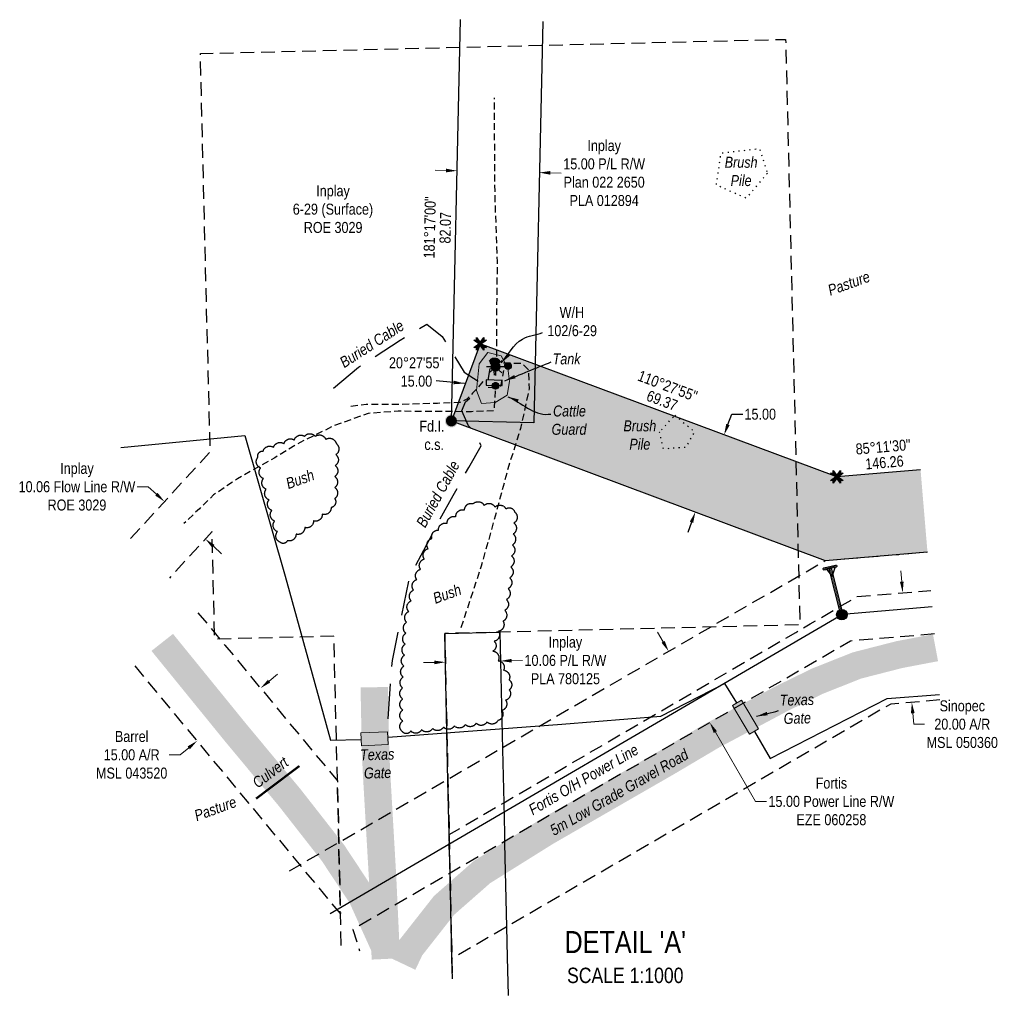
# Model space of a CAD drawing. Extents: x 613870 to 617840, y 5891672 to 5894562.
# Drawn here: x 615939 to 616830, y 5891793 to 5892681 of the extents above; entities that cross this region are included whole.
import ezdxf
from ezdxf.enums import TextEntityAlignment as Align

# ---------------------------------------------------------------- set-up
doc = ezdxf.new("R2010")
doc.units = 0
doc.header["$LTSCALE"] = 5
doc.header["$PDSIZE"] = 0.5
for name, pattern in [('0', [1, 1, 0]), ('DASHED2', [9.525, 6.35, -3.175]), ('foc-ACCESSROAD', [3.75, 2.5, -1.25]), ('foc-FLOWLINE', [3.75, 2.5, -1.25]), ('foc-TOPO', [1, 0.2, -0.8]), ('POWERLINE5', [7.8, 2.4, -0.6, 0.6, -0.6, 0.6, -0.6, 2.4]), ('UG_PIPE', [1.875, 1.25, -0.625])]:
    doc.linetypes.add(name, pattern=pattern)
doc.layers.get('Defpoints').update_dxf_attribs({"color": 9})
for name, color, linetype in [('AS-CABLE', 224, 'foc-CABLE'), ('AS-FENCE', 48, 'foc-FENCE'), ('AS-PIPE-UG', 44, 'UG_PIPE'), ('AS-POWER', 104, 'foc-POWER'), ('AS-POWER-ATCO-BURIED', 72, 'DASHED2'), ('AS-POWER-EXISTING', 72, 'POWERLINE5'), ('AS-ROADS', 254, 'Continuous'), ('AS-SYMBOL', 7, 'Continuous'), ('C-RW', 13, 'Continuous'), ('C-WS-S', 8, 'Continuous'), ('DETAIL-T', 7, 'Continuous'), ('F-AR', 190, 'foc-ACCESSROAD'), ('F-EZE', 190, 'foc-FLOWLINE'), ('F-WS', 190, 'foc-ACCESSROAD'), ('L-BD', 7, 'Continuous'), ('L-BD1', 253, 'Continuous'), ('L-MON', 1, 'Continuous'), ('L-MON-T', 1, 'Continuous'), ('P-PROPOSED', 10, 'Continuous'), ('P-PROPOSED-H', 21, 'Continuous'), ('P-TXT', 4, 'Continuous'), ('T-BUSH', 110, '0'), ('T-BUSH-T', 110, 'Continuous'), ('T-GENERAL', 48, 'foc-TOPO')]:
    doc.layers.add(name, color=color, linetype=linetype)
for name, color, linetype, lineweight in [('AS-GENERAL', 48, 'Continuous', 18), ('C-RW-T', 13, 'Continuous', 9), ('F-AR-T', 190, 'Continuous', 9), ('F-EZE-T', 190, 'Continuous', 9), ('F-WS-T', 190, 'Continuous', 9), ('T-TEXT', 48, 'Continuous', 18)]:
    doc.layers.add(name, color=color, linetype=linetype, lineweight=lineweight)
doc.layers.add('AS-STRUCTURE', color=7, linetype='Continuous', lineweight=30, true_color=0x595959)
doc.layers.add('AS-STRUCTURE-H', color=7, linetype='Continuous', true_color=0xa8a8a8)
doc.layers.add('AS-STRUCTURE-T', color=7, linetype='Continuous', true_color=0x454545)
doc.styles.add('100L', font='ARIALN.TTF', dxfattribs={"height": 11})
doc.styles.add('80CG', font='ARIALN.TTF', dxfattribs={"height": 10})
doc.styles.add('80L', font='ARIALN.TTF', dxfattribs={"height": 10})
doc.styles.add('foc-LtypeFont', font='ARIALN.TTF', dxfattribs={"height": 7.35})
doc.linetypes.add('foc-CABLE', pattern='A,2,-1,["C",foc-LtypeFont,S=0.2,R=0,X=-0.625,Y=-0.75],-1.24,8', length=12.24)
doc.linetypes.add('foc-FENCE', pattern='A,10,-1,["X",foc-LtypeFont,S=0.2,R=0,X=-0.625,Y=-0.75],-1.24', length=12.24)
doc.linetypes.add('foc-POWER', pattern='A,6,-1,["P",foc-LtypeFont,S=0.2,R=0,X=-0.625,Y=-0.75],-1.24,4', length=12.24)
doc.dimstyles.new('Compass 5 000', dxfattribs={"dimscale": 5, "dimtxt": 9, "dimasz": 2, "dimexe": 0.2, "dimexo": 0.0625, "dimgap": 0.5, "dimtad": 0, "dimtih": 1, "dimtoh": 1, "dimzin": 0, "dimdsep": 46, "dimtxsty": '80CG', "dimcen": 0.1, "dimse1": 1, "dimse2": 1, "dimclrd": 256, "dimclrt": 256, "dimaunit": 1, "dimadec": 4, "dimazin": 0, "dimtfac": 0.06, "dimtofl": 0, "dimtmove": 0, "dimatfit": 1, "dimfxl": 0.2, "dimtolj": 1, "dimtzin": 0, "dimlwd": -1, "dimarcsym": 0})

# ---------------------------------------------------------------- blocks, each defined once
blk = doc.blocks.new('POWERPOLE')
h = blk.add_hatch(color=255)
edge = h.paths.add_edge_path()
edge.add_arc((0, 0), 0.96, 0, 360)
at = {"linetype": 'Continuous'}
for p, q in [((0.68, -0.68), (-0.68, 0.68)), ((-0.68, -0.68), (0.68, 0.68))]:
    blk.add_line(p, q, dxfattribs=at)
blk.add_circle((0, 0), 0.96, dxfattribs=at)
blk = doc.blocks.new('*D485')
at = {"layer": 'Defpoints', "color": 0, "transparency": 16777216}
for p in [(616733.27, 5892158.91), (616741.6, 5892059.05), (616751.65, 5892059.89)]:
    blk.add_point(p, dxfattribs=at)
at = {"layer": 'F-AR-T', "transparency": 16777216}
for p, q in [((616742.48, 5892169.71), (616741.65, 5892179.68)), ((616752.48, 5892049.93), (616753.31, 5892039.96)), ((616753.31, 5892039.96), (616763.31, 5892039.96))]:
    blk.add_line(p, q, dxfattribs=at)
for points in [[(616744.14, 5892169.85), (616740.82, 5892169.58), (616743.31, 5892159.75)], [(616754.14, 5892050.07), (616750.82, 5892049.79), (616751.65, 5892059.89)]]:
    blk.add_solid(points, dxfattribs=at)
at = {"layer": 'F-AR-T', "transparency": 16777216, "insert": (616797.59, 5892039.96), "char_height": 10, "attachment_point": 5, "style": '80CG'}
blk.add_mtext('\\A1;Sinopec\\P20.00 A/R\\PMSL 050360', dxfattribs=at)
blk = doc.blocks.new('*D486')
at = {"layer": 'Defpoints', "color": 0, "transparency": 16777216}
for p in [(616141.71, 5892092.85), (616083.96, 5892044.93), (616100.61, 5892024.85)]:
    blk.add_point(p, dxfattribs=at)
at = {"layer": 'F-AR-T', "transparency": 16777216}
for p, q in [((616166.07, 5892079.15), (616173.76, 5892085.54)), ((616092.92, 5892018.47), (616085.22, 5892012.08)), ((616085.22, 5892012.08), (616075.22, 5892012.08))]:
    blk.add_line(p, q, dxfattribs=at)
for points in [[(616165, 5892080.43), (616167.13, 5892077.87), (616158.37, 5892072.77)], [(616091.85, 5892019.75), (616093.98, 5892017.18), (616100.61, 5892024.85)]]:
    blk.add_solid(points, dxfattribs=at)
at = {"layer": 'F-AR-T', "transparency": 16777216, "insert": (616040.95, 5892012.08), "char_height": 10, "attachment_point": 5, "style": '80CG'}
blk.add_mtext('\\A1;Barrel\\P15.00 A/R\\PMSL 043520', dxfattribs=at)
blk = doc.blocks.new('RISER')
h = blk.add_hatch(color=255)
h.dxf.hatch_style = 1
edge = h.paths.add_edge_path()
edge.add_arc((0, 0), 0.7, 0, 360)
blk.add_hatch(color=13).paths.add_polyline_path([(0.58, -0.15), (-0.58, -0.15, 0.774597)])
at = {"color": 13}
blk.add_line((-0.58, -0.15), (0.58, -0.15), dxfattribs=at)
blk.add_circle((0, 0), 0.6, dxfattribs=at)
blk = doc.blocks.new('*U491')
h = blk.add_hatch(color=255)
h.dxf.hatch_style = 1
edge = h.paths.add_edge_path()
edge.add_arc((1.07, 0.27), 0.2, -75.7503, 104.2497, ccw=False)
edge.add_line((1.12, 0.08), (-0.14, -0.24))
edge.add_line((-0.14, -0.24), (-1.02, -0.46))
edge.add_arc((-1.07, -0.27), 0.2, 104.2497, 284.2497, ccw=False)
edge.add_line((-1.12, -0.08), (1.02, 0.46))
h = blk.add_hatch(color=255)
h.dxf.hatch_style = 1
edge = h.paths.add_edge_path()
edge.add_arc((2.18, -8.58), 0.2, -165.7503, 14.2497, ccw=False)
edge.add_line((1.99, -8.63), (-0.14, -0.24))
edge.add_line((-0.14, -0.24), (0.24, -0.14))
edge.add_line((0.24, -0.14), (2.37, -8.53))
at = {"color": 255}
blk.add_lwpolyline([(1.02, 0.46, -1), (1.12, 0.08), (-0.14, -0.24), (-1.02, -0.46, -1), (-1.12, -0.08)], format="xyb", close=True, dxfattribs=at)
at = {"color": 72, "const_width": 0.1, "flags": 128}
for points in [[(1.07, 0.27), (-1.07, -0.27)], [(2.18, -8.58), (0, 0)]]:
    blk.add_lwpolyline(points, dxfattribs=at)
at = {"color": 255, "flags": 128}
blk.add_lwpolyline([(2.37, -8.53, -1), (1.99, -8.63), (-0.14, -0.24), (0.24, -0.14)], format="xyb", close=True, dxfattribs=at)
blk = doc.blocks.new('GAS')
h = blk.add_hatch(color=255)
h.dxf.hatch_style = 1
edge = h.paths.add_edge_path()
edge.add_arc((0, 0), 0.9, 0, 360)
for p, q in [((-0.81, 0), (-1.62, 0)), ((-0.57, 0.57), (-1.14, 1.14)), ((0, 0.81), (0, 1.62)), ((0.57, 0.57), (1.14, 1.14)), ((1.62, 0), (0.81, 0)), ((-0.57, -0.57), (-1.14, -1.14)), ((0, -0.81), (0, -1.62)), ((1.14, -1.14), (0.57, -0.57))]:
    blk.add_line(p, q)
blk.add_circle((0, 0), 0.8)
blk = doc.blocks.new('fdia')
at = {"color": 255, "const_width": 1}
blk.add_lwpolyline([(-0.5, 0, 1), (0.5, 0, 1)], format="xyb", close=True, dxfattribs=at)
blk = doc.blocks.new('Fdiaa')
blk.add_blockref('fdia', (0, 0))
blk = doc.blocks.new('fdib')
at = {"color": 1, "const_width": 1.6}
blk.add_lwpolyline([(-0.4, 0, 1), (0.4, 0, 1)], format="xyb", close=True, dxfattribs=at)
at = {"color": 1}
blk.add_circle((0, 0), 0.8, dxfattribs=at)
blk = doc.blocks.new('Fdibb')
blk.add_blockref('fdib', (0, 0))
blk = doc.blocks.new('fdicc')
for name in ['Fdibb', 'Fdiaa']:
    blk.add_blockref(name, (0, 0))
blk = doc.blocks.new('FDI')
blk.add_blockref('fdicc', (0, 0))
blk = doc.blocks.new('TEMP')
h = blk.add_hatch(color=255)
h.dxf.hatch_style = 1
h.paths.add_polyline_path([(0, 0.25), (-0.67, 1.15), (-0.67, 0.67), (-1.15, 0.67), (-0.25, 0), (-1.15, -0.67), (-0.67, -0.67), (-0.67, -1.15), (0, -0.25), (0.67, -1.15), (0.67, -0.67), (1.15, -0.67), (0.25, 0), (1.15, 0.67), (0.67, 0.67), (0.67, 1.15)])
h.paths.add_polyline_path([(0.57, 0.85), (0.57, 0.57), (0.85, 0.57), (0.08, 0), (0.85, -0.57), (0.57, -0.57), (0.57, -0.85), (0, -0.08), (-0.57, -0.85), (-0.57, -0.57), (-0.85, -0.57), (-0.08, 0), (-0.85, 0.57), (-0.57, 0.57), (-0.57, 0.85), (0, 0.08)], flags=16)
h = blk.add_hatch(color=1)
h.dxf.hatch_style = 1
h.paths.add_polyline_path([(0, 0.08), (-0.57, 0.85), (-0.57, 0.57), (-0.85, 0.57), (-0.08, 0), (-0.85, -0.57), (-0.57, -0.57), (-0.57, -0.85), (0, -0.08), (0.57, -0.85), (0.57, -0.57), (0.85, -0.57), (0.08, 0), (0.85, 0.57), (0.57, 0.57), (0.57, 0.85)])
at = {"color": 1}
for p, q in [((-0.08, 0), (0.08, 0)), ((0, 0.08), (0, -0.08))]:
    blk.add_line(p, q, dxfattribs=at)
at = {"color": 255, "flags": 128}
blk.add_lwpolyline([(-0.25, 0), (-1.15, 0.67), (-0.67, 0.67), (-0.67, 1.15), (0, 0.25), (0.67, 1.15), (0.67, 0.67), (1.15, 0.67), (0.25, 0), (1.15, -0.67), (0.67, -0.67), (0.67, -1.15), (0, -0.25), (-0.67, -1.15), (-0.67, -0.67), (-1.15, -0.67)], close=True, dxfattribs=at)
at = {"color": 1, "flags": 128}
blk.add_lwpolyline([(-0.08, 0), (-0.85, 0.57), (-0.57, 0.57), (-0.57, 0.85), (0, 0.08), (0.57, 0.85), (0.57, 0.57), (0.85, 0.57), (0.08, 0), (0.85, -0.57), (0.57, -0.57), (0.57, -0.85), (0, -0.08), (-0.57, -0.85), (-0.57, -0.57), (-0.85, -0.57)], close=True, dxfattribs=at)
blk = doc.blocks.new('*D487')
at = {"layer": 'C-RW-T', "transparency": 16777216}
for p, q in [((616327.33, 5892544.05), (616317.33, 5892544.28)), ((616422.27, 5892541.93), (616432.27, 5892541.7))]:
    blk.add_line(p, q, dxfattribs=at)
for points in [[(616327.36, 5892545.72), (616327.29, 5892542.39), (616337.32, 5892543.83)], [(616422.31, 5892543.59), (616422.24, 5892540.26), (616412.28, 5892542.15)]]:
    blk.add_solid(points, dxfattribs=at)
at = {"layer": 'Defpoints', "color": 0, "transparency": 16777216}
for p in [(616337.49, 5892551.42), (616412.45, 5892549.74), (616412.28, 5892542.15)]:
    blk.add_point(p, dxfattribs=at)
at = {"layer": 'C-RW-T', "transparency": 16777216, "insert": (616471.36, 5892541.7), "char_height": 10, "attachment_point": 5, "style": '80CG'}
blk.add_mtext('\\A1;Inplay\\P15.00 P/L R/W\\PPlan 022 2650\\PPLA 012894', dxfattribs=at)
blk = doc.blocks.new('*D488')
at = {"layer": 'Defpoints', "color": 0, "transparency": 16777216}
for p in [(616070.86, 5892242.64), (616063.38, 5892234.46), (616100.53, 5892200.5)]:
    blk.add_point(p, dxfattribs=at)
at = {"layer": 'F-AR-T', "transparency": 16777216}
for p, q in [((616056.1, 5892256.14), (616046.1, 5892256.14)), ((616063.48, 5892249.39), (616056.1, 5892256.14)), ((616115.38, 5892201.93), (616122.76, 5892195.18))]:
    blk.add_line(p, q, dxfattribs=at)
for points in [[(616064.6, 5892250.62), (616062.35, 5892248.16), (616070.86, 5892242.64)], [(616116.51, 5892203.16), (616114.26, 5892200.7), (616108, 5892208.68)]]:
    blk.add_solid(points, dxfattribs=at)
at = {"layer": 'F-AR-T', "transparency": 16777216, "insert": (615991.1, 5892256.14), "char_height": 10, "attachment_point": 5, "style": '80CG'}
blk.add_mtext('\\A1;Inplay\\P10.06 Flow Line R/W\\PROE 3029', dxfattribs=at)
blk = doc.blocks.new('*D489')
at = {"layer": 'Defpoints', "color": 0, "transparency": 16777216}
for p in [(616604.84, 5892149.64), (616642.4, 5892084.75), (616567.64, 5892041.47)]:
    blk.add_point(p, dxfattribs=at)
at = {"layer": 'F-EZE-T', "transparency": 16777216}
for p, q in [((616525.06, 5892115), (616520.05, 5892123.66)), ((616572.65, 5892032.81), (616609.21, 5891969.66)), ((616609.21, 5891969.66), (616619.21, 5891969.66))]:
    blk.add_line(p, q, dxfattribs=at)
for points in [[(616526.51, 5892115.84), (616523.62, 5892114.17), (616530.07, 5892106.35)], [(616574.09, 5892033.65), (616571.21, 5892031.98), (616567.64, 5892041.47)]]:
    blk.add_solid(points, dxfattribs=at)
at = {"layer": 'F-EZE-T', "transparency": 16777216, "insert": (616678.35, 5891969.66), "char_height": 10, "attachment_point": 5, "style": '80CG'}
blk.add_mtext('\\A1;Fortis\\P15.00 Power Line R/W\\PEZE 060258', dxfattribs=at)
blk = doc.blocks.new('*D490')
at = {"layer": 'Defpoints', "color": 0, "transparency": 16777216}
for p in [(616580.63, 5892303.43), (616603.11, 5892295.04), (616576.9, 5892224.8)]:
    blk.add_point(p, dxfattribs=at)
at = {"layer": 'P-TXT', "transparency": 16777216}
for p, q in [((616584.13, 5892312.8), (616587.62, 5892322.17)), ((616587.62, 5892322.17), (616597.62, 5892322.17)), ((616550.92, 5892223.82), (616547.43, 5892214.45))]:
    blk.add_line(p, q, dxfattribs=at)
for points in [[(616582.57, 5892313.38), (616585.69, 5892312.21), (616580.63, 5892303.43)], [(616549.36, 5892224.4), (616552.48, 5892223.24), (616554.42, 5892233.19)]]:
    blk.add_solid(points, dxfattribs=at)
at = {"layer": 'P-TXT', "transparency": 16777216, "insert": (616613.56, 5892322.17), "char_height": 10, "attachment_point": 5, "style": '80CG'}
blk.add_mtext('\\A1;15.00', dxfattribs=at)
blk = doc.blocks.new('*D539')
at = {"layer": 'C-RW-T', "transparency": 16777216}
for p, q in [((616316.66, 5892096.23), (616306.66, 5892096.01)), ((616386.97, 5892097.8), (616396.97, 5892098.02))]:
    blk.add_line(p, q, dxfattribs=at)
for points in [[(616316.62, 5892097.9), (616316.7, 5892094.57), (616326.66, 5892096.45)], [(616386.94, 5892099.46), (616387.01, 5892096.13), (616376.98, 5892097.57)]]:
    blk.add_solid(points, dxfattribs=at)
at = {"layer": 'Defpoints', "color": 0, "transparency": 16777216}
for p in [(616376.98, 5892097.57), (616326.8, 5892089.93), (616377.12, 5892091.05)]:
    blk.add_point(p, dxfattribs=at)
at = {"layer": 'C-RW-T', "transparency": 16777216, "insert": (616436.06, 5892098.02), "char_height": 10, "attachment_point": 5, "style": '80CG'}
blk.add_mtext('\\A1;Inplay\\P10.06 P/L R/W\\PPLA 780125', dxfattribs=at)

msp = doc.modelspace()

# ---------------------------------------------------------------- hatches: boundary and pattern name
at = {"layer": 'AS-GENERAL'}
h = msp.add_hatch(color=256, dxfattribs=at)
h.dxf.hatch_style = 1
h.paths.add_polyline_path([(616611.933, 5892035.745), (616603.868, 5892030.98), (616588.358, 5892057.025), (616596.348, 5892061.795)])
h = msp.add_hatch(color=256, dxfattribs=at)
h.dxf.hatch_style = 1
h.paths.add_polyline_path([(616250.378, 5892020.43), (616274.608, 5892021.55), (616274.083, 5892033.135), (616249.788, 5892032.03)])
at = {"layer": 'AS-STRUCTURE-H'}
h = msp.add_hatch(color=256, dxfattribs=at)
h.dxf.hatch_style = 1
h.paths.add_polyline_path([(616363.783, 5892353.545), (616363.748, 5892348.74), (616378.343, 5892348.22), (616378.593, 5892352.865)])
at = {"layer": 'P-PROPOSED-H'}
h = msp.add_hatch(color=256, dxfattribs=at)
h.dxf.hatch_style = 1
h.paths.add_polyline_path([(616765.868, 5892196.826), (616759.584, 5892271.533), (616683.293, 5892265.116), (616358.435, 5892386.349), (616332.223, 5892316.11), (616672.827, 5892189)])

# ---------------------------------------------------------------- linework, layer by layer
at = {"layer": 'AS-CABLE', "flags": 128}
msp.add_lwpolyline([(616365.773, 5892346.93), (616374.128, 5892346.225)], dxfattribs=at)
at = {"layer": 'AS-FENCE', "flags": 128}
for points in [[(616030.986, 5892292.007), (616144.063, 5892302.95), (616180.668, 5892174.845), (616222.028, 5892025.43), (616249.698, 5892026.125)], [(616274.453, 5892028.115), (616432.748, 5892040.15), (616523.083, 5892047.275), (616580.953, 5892077.07), (616591.913, 5892059.535)], [(616608.258, 5892033.325), (616622.483, 5892008.8), (616729.248, 5892063.535), (616776.784, 5892067.057)]]:
    msp.add_lwpolyline(points, dxfattribs=at)
msp.add_lwpolyline([(616681.693, 5892182.75), (616673.948, 5892181.265), (616679.183, 5892174.425)], close=True, dxfattribs=at)
at = {"layer": 'AS-GENERAL', "flags": 128}
for points in [[(616359.653, 5892332.03), (616372.218, 5892332.935), (616382.958, 5892339.59), (616385.078, 5892351.875), (616383.738, 5892364.175), (616377.658, 5892375.3), (616365.353, 5892378.39), (616357.583, 5892368.085), (616356.343, 5892355.97), (616355.053, 5892343.755)], [(616611.933, 5892035.745), (616603.868, 5892030.98), (616588.358, 5892057.025), (616596.348, 5892061.795)], [(616250.378, 5892020.43), (616274.608, 5892021.55), (616274.083, 5892033.135), (616249.788, 5892032.03)]]:
    msp.add_lwpolyline(points, close=True, dxfattribs=at)
at = {"layer": 'AS-GENERAL', "const_width": 1.999, "flags": 128}
msp.add_lwpolyline([(616154.278, 5891972.225), (616193.733, 5892001.96)], dxfattribs=at)
at = {"layer": 'AS-PIPE-UG', "flags": 128}
for points in [[(616373.548, 5892374.75), (616373.718, 5892421.335), (616374.193, 5892461.26), (616371.983, 5892518.66), (616371.313, 5892610.16)], [(616379.783, 5892369.025), (616396.323, 5892368.65), (616402.278, 5892362.82), (616403.008, 5892345.445), (616395.183, 5892309.15), (616383.623, 5892272.575), (616372.083, 5892229.445), (616359.298, 5892183.855), (616340.593, 5892126.755)], [(616371.313, 5892357.715), (616371.288, 5892361.44)], [(616377.288, 5892347.48), (616380.013, 5892362.05)], [(616360.863, 5892351.88), (616351.518, 5892341.245), (616346.268, 5892335.79), (616339.773, 5892332.795), (616319.488, 5892332.02), (616283.583, 5892331.015), (616254.478, 5892331.03), (616239.808, 5892329.055)], [(616372.093, 5892343.615), (616371.013, 5892325.245), (616350.583, 5892324.465), (616319.393, 5892324.615), (616283.683, 5892324.91), (616256.438, 5892322.91), (616225.218, 5892311.675), (616194.338, 5892296.485), (616171.333, 5892282.545), (616137.383, 5892263.5), (616115.603, 5892248.655), (616102.593, 5892236.16), (616088.493, 5892222.652)]]:
    msp.add_lwpolyline(points, dxfattribs=at)
at = {"layer": 'AS-POWER', "flags": 128}
msp.add_lwpolyline([(616221.694, 5891867.696), (616688.403, 5892140.215), (616770.06, 5892146.994)], dxfattribs=at)
at = {"layer": 'AS-POWER-ATCO-BURIED', "flags": 128}
for points in [[(616224.948, 5892346.015), (616247.538, 5892364.895), (616285.443, 5892389.525), (616309.783, 5892404.325), (616323.798, 5892393.085), (616343.958, 5892360.37), (616364.748, 5892346.98), (616367.643, 5892363.94)], [(616274.563, 5892044.97), (616278.428, 5892098.045), (616293.983, 5892173.37), (616318.198, 5892219.845), (616333.723, 5892248.135), (616348.183, 5892273.81), (616359.238, 5892293.38), (616354.978, 5892304.19), (616347.928, 5892311.75), (616341.818, 5892325.355), (616345.093, 5892333.525), (616352.353, 5892339.775)]]:
    msp.add_lwpolyline(points, dxfattribs=at)
at = {"layer": 'AS-ROADS', "const_width": 24.99, "flags": 128}
for points in [[(616068.818, 5892114.477), (616069.928, 5892113.07), (616136.358, 5892031.42), (616184.828, 5891973.25), (616224.383, 5891922.71), (616250.528, 5891883.18), (616271.438, 5891837.015), (616272.162, 5891826.543)], [(616288.09, 5891821.771), (616294.888, 5891836.115), (616325.393, 5891874.94), (616360.088, 5891905.385), (616418.323, 5891941.76), (616529.583, 5892005.81), (616569.348, 5892029.335), (616633.038, 5892063.24), (616665.753, 5892079.215), (616701.688, 5892093.48), (616740.458, 5892103.4), (616773.204, 5892109.616)], [(616272.939, 5891826.311), (616269.503, 5891900.565), (616263.868, 5891998.005), (616262.993, 5892020.815), (616261.938, 5892073.65)]]:
    msp.add_lwpolyline(points, dxfattribs=at)
at = {"layer": 'AS-STRUCTURE', "flags": 128}
msp.add_lwpolyline([(616363.783, 5892353.545), (616363.748, 5892348.74), (616378.343, 5892348.22), (616378.593, 5892352.865)], close=True, dxfattribs=at)
at = {"layer": 'C-RW', "flags": 128}
msp.add_lwpolyline([(616415.359, 5892679.795), (616407.175, 5892314.431), (616332.223, 5892316.11), (616340.406, 5892681.473)], dxfattribs=at)
at = {"layer": 'C-RW'}
msp.add_lwpolyline([(616333.142, 5891808.326), (616332.642, 5891826.588), (616330.959, 5891902.537), (616330.145, 5891939.45), (616329.069, 5891988.059), (616326.078, 5892122.533), (616376.394, 5892123.76), (616378.774, 5892016.828), (616379.843, 5891968.436), (616380.459, 5891940.567), (616380.665, 5891931.305), (616382.344, 5891855.396), (616382.953, 5891827.831), (616383.905, 5891793.066)], dxfattribs=at)
at = {"layer": 'F-AR', "flags": 128}
for points in [[(616040.007, 5892208.898), (616112.431, 5892288.104), (616103.598, 5892650.464), (616636.635, 5892663.456), (616649.628, 5892130.42), (616376.394, 5892123.76), (616326.078, 5892122.533), (616329.069, 5891988.059), (616330.145, 5891939.45), (616330.959, 5891902.537), (616332.642, 5891826.588), (616333.142, 5891808.326)], [(616231.844, 5891838.622), (616231.049, 5891867.65), (616229.66, 5891930.535), (616228.381, 5891988.381), (616225.171, 5892120.074), (616116.591, 5892117.427), (616114.202, 5892215.455), (616075.291, 5892172.899)]]:
    msp.add_lwpolyline(points, dxfattribs=at)
at = {"layer": 'F-EZE', "flags": 128}
for points in [[(616184.675, 5891906.377), (616672.827, 5892189), (616733.793, 5892194.128), (616765.868, 5892196.826)], [(616772.152, 5892122.119), (616740.077, 5892119.42), (616695.852, 5892115.7), (616242.327, 5891853.125), (616248.588, 5891833.615)]]:
    msp.add_lwpolyline(points, dxfattribs=at)
at = {"layer": 'F-WS', "flags": 128}
for points in [[(616777.207, 5892062.029), (616732.38, 5892058.283), (616382.344, 5891855.396), (616332.642, 5891826.588), (616330.959, 5891902.537), (616330.145, 5891939.45), (616379.843, 5891968.436), (616645.841, 5892123.584), (616659.153, 5892131.347), (616701.614, 5892156.114), (616768.817, 5892161.768)], [(616101.359, 5892141.476), (616125.75, 5892112.079), (616228.381, 5891988.381), (616229.66, 5891930.535), (616231.049, 5891867.65), (616195.35, 5891910.674), (616067.997, 5892064.162), (616043.606, 5892093.558)]]:
    msp.add_lwpolyline(points, dxfattribs=at)
at = {"layer": 'P-PROPOSED', "flags": 128}
msp.add_lwpolyline([(616759.584, 5892271.533), (616683.293, 5892265.116), (616358.435, 5892386.349), (616332.223, 5892316.11), (616672.827, 5892189), (616765.868, 5892196.826)], dxfattribs=at)
at = {"layer": 'T-BUSH', "flags": 128}
for points in [[(616227.399, 5892295.388, -0.5205671), (616226.906, 5892285.404, -0.5205671), (616226.414, 5892275.42, -0.5205671), (616225.922, 5892265.436, -0.5205671), (616225.931, 5892255.44, -0.5205671), (616225.97, 5892245.444, -0.5205671), (616222.611, 5892237.135, -0.5205671), (616214.625, 5892231.123, -0.5205671), (616206.64, 5892225.11, -0.5205671), (616198.654, 5892219.098, -0.5205671), (616190.668, 5892213.085, -0.5205671), (616182.682, 5892207.072, -0.5205671), (616176.274, 5892205.609, -0.5205671), (616173.723, 5892215.274, -0.5205671), (616171.173, 5892224.94, -0.5205671), (616168.623, 5892234.605, -0.5205671), (616166.072, 5892244.27, -0.5205671), (616163.522, 5892253.936, -0.5205671), (616160.971, 5892263.601, -0.5205671), (616158.421, 5892273.266, -0.5205671), (616155.871, 5892282.932, -0.5205671), (616160.771, 5892288.656, -0.5205671), (616170.196, 5892291.988, -0.5205671), (616179.62, 5892295.32, -0.5205671), (616189.045, 5892298.652, -0.5205671), (616198.469, 5892301.984, -0.5205671), (616208.026, 5892301.923, -0.5205671), (616217.68, 5892299.331, -0.5205671)], [(616287.838, 5892032.919, -0.5205671), (616287.826, 5892042.916, -0.5205671), (616287.814, 5892052.912, -0.5205671), (616287.802, 5892062.908, -0.5205671), (616287.79, 5892072.904, -0.5205671), (616288.238, 5892082.886, -0.5205671), (616288.868, 5892092.862, -0.5205671), (616289.497, 5892102.839, -0.5205671), (616290.126, 5892112.815, -0.5205671), (616290.755, 5892122.791, -0.5205671), (616291.385, 5892132.768, -0.5205671), (616293.28, 5892142.562, -0.5205671), (616295.491, 5892152.31, -0.5205671), (616297.703, 5892162.059, -0.5205671), (616300.565, 5892171.614, -0.5205671), (616304.037, 5892180.987, -0.5205671), (616307.51, 5892190.361, -0.5205671), (616310.982, 5892199.735, -0.5205671), (616314.455, 5892209.108, -0.5205671), (616320.357, 5892216.689, -0.5205671), (616328.287, 5892222.775, -0.5205671), (616336.218, 5892228.861, -0.5205671), (616344.148, 5892234.946, -0.5205671), (616352.158, 5892240.717, -0.5205671), (616362.031, 5892239.156, -0.5205671), (616371.905, 5892237.594, -0.5205671), (616381.778, 5892236.033, -0.5205671), (616389.911, 5892233.089, -0.5205671), (616389.193, 5892223.119, -0.5205671), (616388.475, 5892213.148, -0.5205671), (616387.757, 5892203.178, -0.5205671), (616387.039, 5892193.208, -0.5205671), (616386.322, 5892183.237, -0.5205671), (616385.377, 5892173.293, -0.5205671), (616383.852, 5892163.413, -0.5205671), (616382.327, 5892153.534, -0.5205671), (616380.803, 5892143.655, -0.5205671), (616379.278, 5892133.776, -0.5205671), (616375.212, 5892124.645, -0.5205671), (616371.142, 5892115.514, -0.5205671), (616370.009, 5892106.521, -0.5205671), (616374.909, 5892097.808, -0.5205671), (616379.81, 5892089.096, -0.5205671), (616384.71, 5892080.383, -0.5205671), (616384.974, 5892071.288, -0.5205671), (616381.568, 5892061.889, -0.5205671), (616378.163, 5892052.491, -0.5205671), (616374.584, 5892043.311, -0.5205671), (616364.659, 5892042.122, -0.5205671), (616354.733, 5892040.933, -0.5205671), (616344.808, 5892039.744, -0.5205671), (616334.883, 5892038.555, -0.5205671), (616324.958, 5892037.366, -0.5205671), (616315.033, 5892036.177, -0.5205671), (616305.107, 5892034.988, -0.5205671), (616295.182, 5892033.799, -0.5205671)]]:
    msp.add_lwpolyline(points, format="xyb", close=True, dxfattribs=at)
at = {"layer": 'T-GENERAL', "flags": 128}
for points in [[(616620.008, 5892541.525), (616600.698, 5892518.86), (616573.523, 5892530.74), (616577.913, 5892559.985), (616612.808, 5892564.02)], [(616535.823, 5892321.245), (616553.538, 5892306.315), (616545.808, 5892292.055), (616525.378, 5892290.455), (616521.803, 5892305.775), (616521.123, 5892305.33)]]:
    msp.add_lwpolyline(points, close=True, dxfattribs=at)

# ---------------------------------------------------------------- block references
at = {"layer": 'AS-POWER-EXISTING', "color": 3, "xscale": 4.998078749999996, "yscale": 4.998078749999996, "zscale": 4.998078749999996}
msp.add_blockref('POWERPOLE', (616687.913, 5892139.705), dxfattribs=at)
at = {"layer": 'AS-SYMBOL', "color": 3, "xscale": 4.998078749999996, "yscale": 4.998078749999996, "zscale": 4.998078749999996}
for name, p in [('RISER', (616370.593, 5892370.29)), ('RISER', (616372.813, 5892370.085)), ('RISER', (616383.778, 5892366.1)), ('RISER', (616372.453, 5892348.09)), ('*U491', (616677.018, 5892182.605))]:
    msp.add_blockref(name, p, dxfattribs=at)
at = {"layer": 'C-WS-S', "xscale": 4.998078749999996, "yscale": 4.998078749999996, "zscale": 4.998078749999996}
msp.add_blockref('GAS', (616372.408, 5892365.45), dxfattribs=at)
at = {"layer": 'L-MON', "xscale": 4.998078749999996, "yscale": 4.998078749999996, "zscale": 4.998078749999996}
for p in [(616358.435, 5892386.349), (616683.293, 5892265.116)]:
    msp.add_blockref('TEMP', p, dxfattribs=at)
at = {"layer": 'L-MON', "color": 3, "xscale": 4.998078749999996, "yscale": 4.998078749999996, "zscale": 4.998078749999996}
msp.add_blockref('FDI', (616332.223, 5892316.11), dxfattribs=at)

# ---------------------------------------------------------------- texts
at = {"layer": 'AS-GENERAL', "insert": (616422.83, 5892330.164), "char_height": 10.00385, "attachment_point": 1, "style": '100L'}
msp.add_mtext_dynamic_manual_height_columns('\\pi1.9567;{\\fArial Narrow|b0|i1|c0|p34;Cattle \\P\\pi0.61242;Guard}', width=32.5261, gutter_width=55.021, heights=[0], dxfattribs=at)
at = {"layer": 'AS-POWER', "insert": (616401.319, 5891965.536), "char_height": 10.00385, "attachment_point": 1, "rotation": 30.281327, "style": '100L'}
msp.add_mtext_dynamic_manual_height_columns('{\\fArial Narrow|b0|i1|c0|p34;Fortis O/H Power Line}', width=112.54439, gutter_width=55.021, heights=[0], dxfattribs=at)
at = {"layer": 'AS-POWER-ATCO-BURIED', "char_height": 10.00385, "attachment_point": 1, "style": '100L'}
for insert, rotation in [((616228.944, 5892372.212), 33.0151), ((616299.432, 5892222.71), 61.242879)]:
    msp.add_mtext_dynamic_manual_height_columns('\\pi0.31179;{\\fArial Narrow|b0|i1|c0|p34;Buried Cable}', width=66.08532, gutter_width=55.021, heights=[0], dxfattribs=dict(at, insert=insert, rotation=rotation))
at = {"layer": 'AS-STRUCTURE-T', "insert": (616423.625, 5892377.579), "char_height": 10.00385, "attachment_point": 1, "style": '100L'}
msp.add_mtext_dynamic_manual_height_columns('\\pi0.76815;{\\fArial Narrow|b0|i1|c0|p34;Tank}', width=26.1979, gutter_width=55.021, heights=[0], dxfattribs=at)
at = {"layer": 'DETAIL-T', "color": 3, "insert": (616490.586, 5891827.903), "char_height": 19.99231, "width": 109.66671, "attachment_point": 5, "style": '80CG'}
msp.add_mtext("DETAIL 'A'\\P{\\H0.7x;SCALE 1:1000}", dxfattribs=at)
at = {"layer": 'F-WS-T', "char_height": 9.99621, "attachment_point": 1, "style": '80L'}
for s, width, insert in [('\\pi21.614;Inplay\\P\\pi0.25454;6-29 (Surface)\\P\\pi10.261;ROE 3029', 72.59633, (616187.463, 5892530.551)), ('\\pi11.822;W/H\\P\\pi0.66366;102/6-29', 44.78969, (616418.962, 5892419.909))]:
    msp.add_mtext_dynamic_manual_height_columns(s, width=width, gutter_width=49.981, heights=[0], dxfattribs=dict(at, insert=insert))
at = {"layer": 'L-BD', "style": '80L'}
for s, p in [('181°17\'00"', (616312.421, 5892492.24)), ('82.07', (616326.662, 5892491.921))]:
    msp.add_text(s, height=9.9962, rotation=88.7169, dxfattribs=at).set_placement(p, align=Align.MIDDLE_CENTER)
at = {"layer": 'L-BD', "insert": (616300.355, 5892373.992), "char_height": 9.9962, "width": 49.61708, "attachment_point": 2, "style": '80L'}
msp.add_mtext('20°27\'55"\\P15.00', dxfattribs=at)
at = {"layer": 'L-BD1', "style": '80L'}
for s, rotation, p in [('110°27\'55"', 339.534945, (616529.165, 5892347.975)), ('69.37', 339.534945, (616524.184, 5892334.63)), ('85°11\'30"', 4.808211, (616725.463, 5892292.488)), ('146.26', 4.808211, (616726.657, 5892278.293))]:
    msp.add_text(s, height=9.9962, rotation=rotation, dxfattribs=at).set_placement(p, align=Align.MIDDLE_CENTER)
at = {"layer": 'L-MON-T', "insert": (616301.936, 5892316.315), "char_height": 9.99621, "attachment_point": 1, "style": '80L'}
msp.add_mtext_dynamic_manual_height_columns('\\pi1.0699;Fd.I. \\P\\pi5.6452;c.s.', width=22.04418, gutter_width=49.981, heights=[0], dxfattribs=at)
at = {"layer": 'T-BUSH-T', "char_height": 9.99616, "width": 25.91541, "attachment_point": 2, "rotation": 20, "style": '80L'}
for insert in [(616192.605, 5892267.773), (616326.539, 5892163.342)]:
    msp.add_mtext('{\\fArial Narrow|b0|i1|c0|p34;Bush}', dxfattribs=dict(at, insert=insert))
at = {"layer": 'T-TEXT', "char_height": 9.99616, "width": 31.26124, "attachment_point": 2, "style": '80L'}
for insert in [(616596.109, 5892556.581), (616503.86, 5892316.588)]:
    msp.add_mtext('{\\fArial Narrow|b0|i1|c0|p34;Brush Pile}', dxfattribs=dict(at, insert=insert))
at = {"layer": 'T-TEXT', "char_height": 9.99616, "attachment_point": 2, "style": '80L'}
for s, insert, width, rotation in [('{\\fArial Narrow|b0|i1|c0|p34;Pasture}', (616692.556, 5892446.062), 39.27999, 20), ('{\\fArial Narrow|b0|i1|c0|p34;Texas Gate}', (616646.781, 5892067.157), 31.26124, 1.438822), ('{\\fArial Narrow|b0|i1|c0|p34;Texas Gate}', (616264.458, 5892017.424), 31.26124, 1.438822), ('{\\fArial Narrow|b0|i1|c0|p34;5m Low Grade Gravel Road}', (616482.477, 5891982.414), 143.2373, 29.928113), ('{\\fArial Narrow|b0|i1|c0|p34;Culvert}', (616164.229, 5892000.153), 36.81163, 37.003265), ('{\\fArial Narrow|b0|i1|c0|p34;Pasture}', (616115.431, 5891967.811), 39.27999, 20)]:
    msp.add_mtext(s, dxfattribs=dict(at, insert=insert, width=width, rotation=rotation))

# ---------------------------------------------------------------- dimensions: what is measured, and where the dimension line sits
at = {"layer": 'C-RW-T'}
dim = msp.add_aligned_dim(p1=(616337.493, 5892551.417), p2=(616412.445, 5892549.738), distance=-7.591, text='Inplay\\P15.00 P/L R/W\\PPlan 022 2650\\PPLA 012894', dimstyle='Compass 5 000', dxfattribs=at)
dim.commit()
dim.dimension.update_dxf_attribs({"geometry": '*D487', "text_midpoint": (616471.356, 5892541.701)})
at = {"layer": 'C-RW-T', "color": 1}
dim = msp.add_linear_dim(base=(616376.977, 5892097.574), p1=(616326.803, 5892089.934), p2=(616377.122, 5892091.054), angle=1.274918, text='Inplay\\P10.06 P/L R/W\\PPLA 780125', dimstyle='Compass 5 000', dxfattribs=at)
dim.commit()
dim.dimension.update_dxf_attribs({"geometry": '*D539', "text_midpoint": (616436.058, 5892098.019), "dimtype": 161})
at = {"layer": 'F-AR-T'}
dim = msp.add_aligned_dim(p1=(616100.527, 5892200.499), p2=(616063.383, 5892234.463), distance=-11.08, text='Inplay\\P10.06 Flow Line R/W\\PROE 3029', dimstyle='Compass 5 000', dxfattribs=at)
dim.commit()
dim.dimension.update_dxf_attribs({"geometry": '*D488', "text_midpoint": (615991.099, 5892256.135)})
for base, p1, p2, angle, text, picture, middle in [((616751.651, 5892059.893), (616733.266, 5892158.91), (616741.602, 5892059.054), 274.772292, 'Sinopec\\P20.00 A/R\\PMSL 050360', '*D485', (616797.588, 5892039.962)), ((616100.614, 5892024.851), (616141.712, 5892092.845), (616083.956, 5892044.931), 219.678878, 'Barrel\\P15.00 A/R\\PMSL 043520', '*D486', (616040.948, 5892012.082))]:
    dim = msp.add_linear_dim(base=base, p1=p1, p2=p2, angle=angle, text=text, dimstyle='Compass 5 000', dxfattribs=at)
    dim.commit()
    dim.dimension.update_dxf_attribs({"geometry": picture, "text_midpoint": middle, "dimtype": 161})
at = {"layer": 'F-EZE-T'}
dim = msp.add_linear_dim(base=(616567.639, 5892041.469), p1=(616604.837, 5892149.636), p2=(616642.401, 5892084.754), angle=300.069311, text='Fortis\\P15.00 Power Line R/W\\PEZE 060258', dimstyle='Compass 5 000', dxfattribs=at)
dim.commit()
dim.dimension.update_dxf_attribs({"geometry": '*D489', "text_midpoint": (616678.354, 5891969.66), "dimtype": 161})
at = {"layer": 'P-TXT'}
dim = msp.add_linear_dim(base=(616580.63, 5892303.428), p1=(616576.897, 5892224.8), p2=(616603.11, 5892295.039), angle=69.534945, text='15.00', dimstyle='Compass 5 000', dxfattribs=at)
dim.commit()
dim.dimension.update_dxf_attribs({"geometry": '*D490', "text_midpoint": (616613.561, 5892322.166), "dimtype": 161})

# ---------------------------------------------------------------- leaders
at = {"layer": 'AS-GENERAL', "path_type": 1}
msp.add_leader([(616383.694, 5892338.154), (616420.274, 5892322.099), (616422.745, 5892322.346)], dimstyle='Compass 5 000', override={"dimgap": 0.5, "dimtad": 0}, dxfattribs=at)
at = {"layer": 'AS-STRUCTURE-T', "path_type": 1}
msp.add_leader([(616380.809, 5892352.672), (616423.181, 5892369.802)], dimstyle='Compass 5 000', override={"dimgap": 0.5, "dimtad": 0}, dxfattribs=at)
at = {"layer": 'F-WS-T', "path_type": 1}
msp.add_leader([(616377.628, 5892369.019), (616396.853, 5892390.584), (616415.294, 5892396.466)], dimstyle='Compass 5 000', override={"dimgap": 0.5, "dimtad": 0}, dxfattribs=at)
at = {"layer": 'L-BD', "path_type": 1}
msp.add_leader([(616344.18, 5892350.141), (616318.231, 5892352.658)], dimstyle='Compass 5 000', override={"dimgap": 0.5, "dimtad": 0}, dxfattribs=at)
at = {"layer": 'T-TEXT', "path_type": 1}
msp.add_leader([(616610.25, 5892047.159), (616630.219, 5892052.316)], dimstyle='Compass 5 000', override={"dimgap": 0.5, "dimtad": 0}, dxfattribs=at)

doc.saveas('drawing.dxf')
